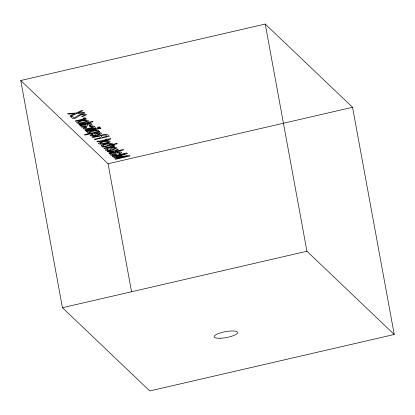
<?xml version="1.0" encoding="UTF-8"?>
<svg xmlns="http://www.w3.org/2000/svg" width="415" height="415" viewBox="0 0 415 415"><rect width="100%" height="100%" fill="white"/><g stroke="black" fill="none" stroke-linecap="round" stroke-linejoin="round"><path stroke-width="0.62" d="M20.75 80.52L265.232 24.054L352.553 107.283L394.25 334.48L149.768 390.946L62.447 307.717L20.75 80.52L108.071 163.754L131.545 291.667M108.071 163.754L352.553 107.283M62.447 307.717L306.929 251.246L394.25 334.48M265.232 24.054L306.929 251.246M79.903 125.413L80.354 125.854L82.009 125.704L80.987 126.653L81.34 127.078L82.564 127.255L86.258 126.596L87.072 126.217L87.518 125.465C86.496 123.935 89.681 123.878 90.491 124.433L90.444 124.884L89.064 125.413L89.443 125.771L90.32 125.543L92.135 124.453L91.414 123.748L89.474 123.597L79.903 125.413M109.493 153.612L109.939 154.058L111.594 153.903L110.572 154.852L110.93 155.277L112.154 155.459L115.842 154.795L116.657 154.422L117.103 153.664C116.081 152.134 119.271 152.077 120.08 152.632L120.034 153.083L118.649 153.612L119.027 153.975L119.904 153.747L121.719 152.653L120.998 151.952L119.058 151.802L109.493 153.612M87.555 132.784L88.027 133.36L89.884 133.464L84.499 134.709L84.904 135.098L99.6 131.7L99.206 131.327L97.805 131.648L98.651 131.135L98.76 130.538C95.102 129.703 90.657 130.803 87.555 132.784M83.638 118.431L82.357 119.261L75.276 120.941L75.686 121.33L86.227 118.898L85.843 118.529L84.022 118.949L85.454 118.104L85.236 117.73L83.368 118.161L83.638 118.431M91.777 135.02C92.4 136.374 94.9 135.166 96.052 135.176L94.278 133.485L99.579 132.681L101.037 132.888L101.488 133.63C98.334 135.581 93.961 136.701 90.33 135.736L90.159 135.383L90.761 134.699L92.919 133.838L93.318 134.221L91.777 135.02M106.956 149.488C107.578 150.842 110.079 149.633 111.23 149.644L109.456 147.953L114.753 147.149L116.216 147.356L116.667 148.098C113.513 150.048 109.14 151.169 105.509 150.204L105.332 149.851L105.939 149.167L108.092 148.305L108.497 148.689L106.956 149.488M112.195 145.649L110.914 146.479L103.838 148.165L104.243 148.554L114.784 146.116L114.4 145.748L112.579 146.168L114.011 145.328C114.109 144.42 111.308 145.151 112.195 145.649M76.858 122.415L76.967 123.006C80.349 124.121 84.167 122.669 87.399 121.517A4.534 1.136 -10.4 0 0 88.291 120.62L88.141 120.36C84.484 119.287 80.079 120.552 76.858 122.415M98.729 143.258L98.832 143.849C102.215 144.965 106.033 143.512 109.264 142.361A4.534 1.136 -10.4 0 0 110.157 141.463L110.011 141.204C106.349 140.13 101.95 141.396 98.729 143.258M110.987 144.114C101.867 149.115 99.201 143.414 110.987 144.114M99.979 133.62L97.452 134.839L96.104 133.557L98.718 133.205L99.979 133.62M115.157 148.088L112.631 149.307L111.282 148.025L113.897 147.673L115.157 148.088M94.49 126.528L94.407 126.793C91.248 128.593 86.564 130.144 83.125 128.712L83.259 128.271A3.771 0.944 -10.4 0 1 84.572 127.535L86.268 127L86.662 127.379L85.023 128.002L84.691 128.282L84.971 128.671A2.267 0.565 -10.4 0 0 86.315 128.749L90.558 127.919L92.851 126.85L92.369 126.456L89.931 126.622L89.536 126.248L92.825 125.854L94.49 126.528M86.18 114.737L85.625 115.417L83.669 116.19L82.04 116.62L81.625 116.226L84.084 115.427L84.375 114.789C79.742 113.124 77.418 118.747 73.024 118.794L70.799 116.677L72.475 116.288L74.244 117.974C77.579 115.749 81.693 112.657 85.998 114.416L86.18 114.737M101.302 145.655L101.727 146.381L103.719 146.454L102.37 146.765L102.744 147.123L117.253 143.772L116.859 143.398L111.609 144.607L112.449 144.036L112.444 143.564C108.808 142.594 104.544 143.896 101.302 145.655M89.246 132.541C91.093 133.931 95.289 132.375 97.375 131.197L96.508 130.751L93.92 131.01L89.246 132.541M82.554 126.004L82.538 126.497L83.285 126.689L85.454 126.285L86.014 125.823L85.993 124.806L82.554 126.004M112.138 154.204L112.123 154.702L112.87 154.888L115.038 154.484L115.598 154.022L115.583 153.005L112.138 154.204M78.445 122.212L78.694 122.762L80.111 122.871L85.91 121.533A2.511 0.628 -10.4 0 0 86.704 120.91C84.271 119.686 80.852 121.258 78.445 122.212M100.311 143.061L100.56 143.611L101.981 143.715L107.776 142.376A2.511 0.628 -10.4 0 0 108.574 141.754C106.136 140.529 102.718 142.101 100.311 143.061M101.281 135.798L101.229 136.4L102.272 137.391L107.21 136.25L105.446 134.922L101.281 135.798M100.212 135.606L92.125 137.002L92.68 137.531C95.237 137.505 98.718 134.974 100.638 137.77L94.433 139.201L94.885 139.632L109.342 136.291C107.283 133.059 103.034 134.387 100.212 135.606M113.736 151.304L112.719 151.947L108.761 152.86L109.15 153.234L123.613 149.893L123.219 149.519L114.825 151.459L118.259 149.431L117.741 148.933L114.716 150.728L107.143 151.319L107.667 151.812L113.736 151.304M76.723 113.544L70.498 116.387L69.953 115.873L74.98 113.622L68.143 114.141L67.583 113.606L76.163 113.01L82.097 110.323L82.632 110.831L77.942 112.911L84.323 112.439L84.883 112.979L76.723 113.544M124.962 153.861L113.71 157.581L114.156 158.001L127.306 156.097L115.1 158.904L115.531 159.308L129.988 155.973L129.345 155.355L116.164 157.269L127.447 153.545L126.808 152.938L112.346 156.279L112.776 156.683L124.962 153.861M80.074 123.862C74.176 126.124 90.589 122.975 88.571 122.845L88.898 123.156L90.346 122.824L90.019 122.508L92.96 121.828L92.55 121.439L89.604 122.119L89.22 121.751L87.773 122.083L88.156 122.451L80.795 124.127L80.074 123.862M95.554 127.846L85.059 130.269L85.474 130.663L95.964 128.24L95.554 127.846M99.517 126.928L97.509 127.389L97.924 127.784L99.932 127.322L99.517 126.928M100.544 127.903L86.081 131.244L86.491 131.633L100.949 128.292L100.544 127.903M98.085 141.027C92.182 143.289 108.595 140.14 106.577 140.011L106.904 140.322L108.351 139.985L108.025 139.673L110.966 138.994L110.556 138.605L107.615 139.284L107.226 138.916L105.778 139.248L106.167 139.616L98.806 141.292L98.085 141.027M220.344 338.246A11.942 2.988 -10.4 0 0 237.613 332.498A11.942 2.988 -10.4 0 0 219.634 333.115A11.942 2.988 -10.4 0 0 220.344 338.246"/></g></svg>
